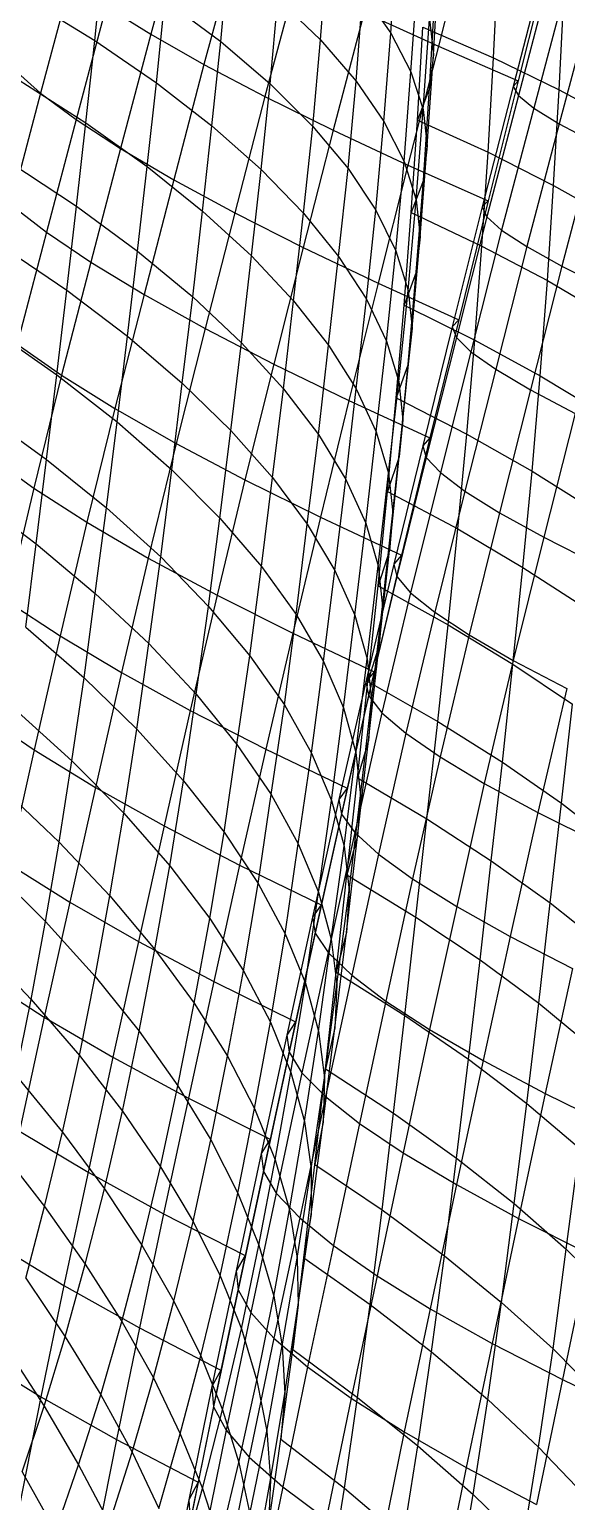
# Model space of a CAD drawing. Extents: x -429 to 429, y -1 to 209.
# Drawn here: x -412.85 to -404.63, y 119.74 to 142.26 of the extents above; entities that cross this region are included whole.
import ezdxf

# ---------------------------------------------------------------- set-up
doc = ezdxf.new("R2010")
doc.units = 0

msp = doc.modelspace()

# ---------------------------------------------------------------- linework, layer by layer
at = {"layer": 'default', "color": 5, "linetype": 'CONTINUOUS'}
for p, q in [((-410.51, 143.94, 200.705), (-410.993, 142.187, 200.576)), ((-406.119, 143.83, 196.672), (-406.588, 142.004, 196.54)), ((-409.698, 143.495, 199.5), (-410.179, 141.726, 199.368)), ((-404.903, 143.314, 195.934), (-405.366, 141.473, 195.809)), ((-404.903, 143.314, 195.934), (-405.366, 141.473, 195.809)), ((-404.967, 143.238, 194.348), (-405.444, 141.387, 194.216)), ((-404.876, 143.109, 192.767), (-405.364, 141.248, 192.627)), ((-412.223, 143.001, 203.247), (-412.678, 141.284, 203.14)), ((-408.766, 143.021, 198.396), (-409.244, 141.235, 198.263)), ((-404.631, 142.931, 191.209), (-405.127, 141.058, 191.06)), ((-411.677, 142.614, 201.874), (-412.135, 140.881, 201.763)), ((-411.677, 142.614, 201.874), (-410.993, 142.187, 200.576)), ((-404.234, 142.705, 189.688), (-404.737, 140.818, 189.532)), ((-407.726, 142.522, 197.406), (-408.198, 140.72, 197.273)), ((-407.726, 142.522, 197.406), (-406.588, 142.004, 196.54)), ((-410.993, 142.187, 200.576), (-411.453, 140.438, 200.461)), ((-410.993, 142.187, 200.576), (-410.179, 141.726, 199.368)), ((-406.588, 142.004, 196.54), (-407.054, 140.186, 196.411)), ((-406.588, 142.004, 196.54), (-405.366, 141.473, 195.809)), ((-410.179, 141.726, 199.368), (-410.639, 139.961, 199.25)), ((-410.179, 141.726, 199.368), (-409.244, 141.235, 198.263)), ((-413.076, 141.644, 204.577), (-412.678, 141.284, 203.14)), ((-405.366, 141.473, 195.809), (-405.824, 139.641, 195.685)), ((-405.366, 141.473, 195.809), (-405.824, 139.641, 195.685)), ((-405.366, 141.473, 195.809), (-405.444, 141.387, 194.216)), ((-412.678, 141.284, 203.14), (-413.131, 139.578, 203.033)), ((-412.678, 141.284, 203.14), (-412.135, 140.881, 201.763)), ((-409.244, 141.235, 198.263), (-409.703, 139.455, 198.143)), ((-409.244, 141.235, 198.263), (-408.198, 140.72, 197.273)), ((-405.444, 141.387, 194.216), (-405.916, 139.545, 194.085)), ((-405.364, 141.248, 192.627), (-405.847, 139.394, 192.489)), ((-405.444, 141.387, 194.216), (-405.364, 141.248, 192.627)), ((-405.364, 141.248, 192.627), (-405.127, 141.058, 191.06)), ((-405.127, 141.058, 191.06), (-405.62, 139.192, 190.913)), ((-405.127, 141.058, 191.06), (-404.737, 140.818, 189.532)), ((-412.135, 140.881, 201.763), (-412.59, 139.158, 201.651)), ((-412.135, 140.881, 201.763), (-411.453, 140.438, 200.461)), ((-404.737, 140.818, 189.532), (-405.236, 138.938, 189.377)), ((-404.737, 140.818, 189.532), (-404.196, 140.532, 188.059)), ((-408.198, 140.72, 197.273), (-408.656, 138.925, 197.152)), ((-408.198, 140.72, 197.273), (-407.054, 140.186, 196.411)), ((-411.453, 140.438, 200.461), (-411.909, 138.7, 200.346)), ((-411.453, 140.438, 200.461), (-410.639, 139.961, 199.25)), ((-404.196, 140.532, 188.059), (-404.7, 138.637, 187.896)), ((-407.054, 140.186, 196.411), (-407.509, 138.378, 196.289)), ((-407.054, 140.186, 196.411), (-405.824, 139.641, 195.685)), ((-410.639, 139.961, 199.25), (-411.095, 138.207, 199.132)), ((-410.639, 139.961, 199.25), (-409.703, 139.455, 198.143)), ((-413.131, 139.578, 203.033), (-412.59, 139.158, 201.651)), ((-409.703, 139.455, 198.143), (-410.158, 137.686, 198.023)), ((-409.703, 139.455, 198.143), (-408.656, 138.925, 197.152)), ((-405.916, 139.545, 194.085), (-406.375, 137.711, 193.958)), ((-405.824, 139.641, 195.685), (-406.275, 137.82, 195.564)), ((-405.824, 139.641, 195.685), (-406.275, 137.82, 195.564)), ((-405.824, 139.641, 195.685), (-405.916, 139.545, 194.085)), ((-405.916, 139.545, 194.085), (-405.847, 139.394, 192.489)), ((-405.847, 139.394, 192.489), (-406.313, 137.548, 192.356)), ((-405.847, 139.394, 192.489), (-405.62, 139.192, 190.913)), ((-412.59, 139.158, 201.651), (-413.037, 137.444, 201.545)), ((-412.59, 139.158, 201.651), (-411.909, 138.7, 200.346)), ((-405.62, 139.192, 190.913), (-406.091, 137.33, 190.775)), ((-405.62, 139.192, 190.913), (-405.236, 138.938, 189.377)), ((-408.656, 138.925, 197.152), (-409.108, 137.142, 197.032)), ((-408.656, 138.925, 197.152), (-407.509, 138.378, 196.289)), ((-405.236, 138.938, 189.377), (-405.711, 137.062, 189.233)), ((-405.236, 138.938, 189.377), (-404.7, 138.637, 187.896)), ((-411.909, 138.7, 200.346), (-412.356, 136.97, 200.236)), ((-411.909, 138.7, 200.346), (-411.095, 138.207, 199.132)), ((-404.7, 138.637, 187.896), (-405.178, 136.746, 187.747)), ((-404.7, 138.637, 187.896), (-404.017, 138.292, 186.488)), ((-407.509, 138.378, 196.289), (-407.957, 136.583, 196.17)), ((-407.509, 138.378, 196.289), (-406.275, 137.82, 195.564)), ((-411.095, 138.207, 199.132), (-411.542, 136.462, 199.019)), ((-411.095, 138.207, 199.132), (-410.158, 137.686, 198.023)), ((-410.158, 137.686, 198.023), (-410.603, 135.927, 197.908)), ((-410.158, 137.686, 198.023), (-409.108, 137.142, 197.032)), ((-406.375, 137.711, 193.958), (-406.828, 135.891, 193.835)), ((-406.275, 137.82, 195.564), (-406.719, 136.013, 195.447)), ((-406.275, 137.82, 195.564), (-406.719, 136.013, 195.447)), ((-406.275, 137.82, 195.564), (-406.375, 137.711, 193.958)), ((-406.375, 137.711, 193.958), (-406.313, 137.548, 192.356)), ((-413.037, 137.444, 201.545), (-412.356, 136.97, 200.236)), ((-406.313, 137.548, 192.356), (-406.774, 135.713, 192.227)), ((-406.313, 137.548, 192.356), (-406.091, 137.33, 190.775)), ((-406.091, 137.33, 190.775), (-406.558, 135.481, 190.639)), ((-406.091, 137.33, 190.775), (-405.711, 137.062, 189.233)), ((-412.356, 136.97, 200.236), (-412.782, 135.243, 200.137)), ((-412.356, 136.97, 200.236), (-411.542, 136.462, 199.019)), ((-409.108, 137.142, 197.032), (-409.55, 135.37, 196.917)), ((-409.108, 137.142, 197.032), (-407.957, 136.583, 196.17)), ((-405.711, 137.062, 189.233), (-406.183, 135.198, 189.091)), ((-405.711, 137.062, 189.233), (-405.178, 136.746, 187.747)), ((-405.178, 136.746, 187.747), (-405.653, 134.867, 187.599)), ((-405.178, 136.746, 187.747), (-404.496, 136.386, 186.334)), ((-407.957, 136.583, 196.17), (-408.395, 134.799, 196.055)), ((-407.957, 136.583, 196.17), (-406.719, 136.013, 195.447)), ((-411.542, 136.462, 199.019), (-411.968, 134.721, 198.918)), ((-411.542, 136.462, 199.019), (-410.603, 135.927, 197.908)), ((-404.496, 136.386, 186.334), (-404.974, 134.491, 186.181)), ((-410.603, 135.927, 197.908), (-411.029, 134.173, 197.805)), ((-410.603, 135.927, 197.908), (-409.55, 135.37, 196.917)), ((-406.828, 135.891, 193.835), (-407.27, 134.082, 193.717)), ((-406.719, 136.013, 195.447), (-407.152, 134.219, 195.335)), ((-406.719, 136.013, 195.447), (-407.152, 134.219, 195.335)), ((-406.719, 136.013, 195.447), (-406.828, 135.891, 193.835)), ((-406.828, 135.891, 193.835), (-406.774, 135.713, 192.227)), ((-413.46, 135.733, 201.449), (-412.782, 135.243, 200.137)), ((-406.774, 135.713, 192.227), (-407.225, 133.889, 192.102)), ((-406.774, 135.713, 192.227), (-406.558, 135.481, 190.639)), ((-409.55, 135.37, 196.917), (-409.976, 133.604, 196.812)), ((-409.55, 135.37, 196.917), (-408.395, 134.799, 196.055)), ((-406.558, 135.481, 190.639), (-407.016, 133.642, 190.508)), ((-406.558, 135.481, 190.639), (-406.183, 135.198, 189.091)), ((-412.782, 135.243, 200.137), (-413.188, 133.516, 200.05)), ((-412.782, 135.243, 200.137), (-411.968, 134.721, 198.918)), ((-406.183, 135.198, 189.091), (-406.645, 133.343, 188.954)), ((-406.183, 135.198, 189.091), (-405.653, 134.867, 187.599)), ((-411.968, 134.721, 198.918), (-412.377, 132.981, 198.828)), ((-411.968, 134.721, 198.918), (-411.029, 134.173, 197.805)), ((-408.395, 134.799, 196.055), (-408.819, 133.023, 195.95)), ((-408.395, 134.799, 196.055), (-407.152, 134.219, 195.335)), ((-405.653, 134.867, 187.599), (-406.118, 132.997, 187.456)), ((-405.653, 134.867, 187.599), (-404.974, 134.491, 186.181)), ((-404.974, 134.491, 186.181), (-405.441, 132.606, 186.034)), ((-404.974, 134.491, 186.181), (-404.153, 134.076, 184.853)), ((-411.029, 134.173, 197.805), (-411.439, 132.42, 197.713)), ((-411.029, 134.173, 197.805), (-409.976, 133.604, 196.812)), ((-407.27, 134.082, 193.717), (-407.697, 132.281, 193.605)), ((-407.152, 134.219, 195.335), (-407.573, 132.434, 195.228)), ((-407.152, 134.219, 195.335), (-407.573, 132.434, 195.228)), ((-407.152, 134.219, 195.335), (-407.27, 134.082, 193.717)), ((-407.27, 134.082, 193.717), (-407.225, 133.889, 192.102)), ((-407.225, 133.889, 192.102), (-407.657, 132.071, 191.986)), ((-407.225, 133.889, 192.102), (-407.016, 133.642, 190.508)), ((-409.976, 133.604, 196.812), (-410.386, 131.841, 196.717)), ((-409.976, 133.604, 196.812), (-408.819, 133.023, 195.95)), ((-407.016, 133.642, 190.508), (-407.452, 131.807, 190.387)), ((-407.016, 133.642, 190.508), (-406.645, 133.343, 188.954)), ((-413.188, 133.516, 200.05), (-412.377, 132.981, 198.828)), ((-406.645, 133.343, 188.954), (-407.085, 131.492, 188.828)), ((-406.645, 133.343, 188.954), (-406.118, 132.997, 187.456)), ((-412.377, 132.981, 198.828), (-412.775, 131.239, 198.743)), ((-412.377, 132.981, 198.828), (-411.439, 132.42, 197.713)), ((-408.819, 133.023, 195.95), (-409.23, 131.249, 195.852)), ((-408.819, 133.023, 195.95), (-407.573, 132.434, 195.228)), ((-406.118, 132.997, 187.456), (-406.56, 131.13, 187.327)), ((-406.118, 132.997, 187.456), (-405.441, 132.606, 186.034)), ((-405.441, 132.606, 186.034), (-405.885, 130.724, 185.9)), ((-405.441, 132.606, 186.034), (-404.62, 132.176, 184.702)), ((-411.439, 132.42, 197.713), (-411.839, 130.665, 197.626)), ((-411.439, 132.42, 197.713), (-410.386, 131.841, 196.717)), ((-407.697, 132.281, 193.605), (-408.11, 130.481, 193.501)), ((-407.573, 132.434, 195.228), (-407.984, 130.652, 195.128)), ((-407.573, 132.434, 195.228), (-407.984, 130.652, 195.128)), ((-407.573, 132.434, 195.228), (-407.697, 132.281, 193.605)), ((-407.697, 132.281, 193.605), (-407.657, 132.071, 191.986)), ((-407.657, 132.071, 191.986), (-408.072, 130.254, 191.877)), ((-407.657, 132.071, 191.986), (-407.452, 131.807, 190.387)), ((-404.62, 132.176, 184.702), (-405.065, 130.28, 184.565)), ((-413.585, 131.788, 199.967), (-412.775, 131.239, 198.743)), ((-410.386, 131.841, 196.717), (-410.787, 130.074, 196.628)), ((-410.386, 131.841, 196.717), (-409.23, 131.249, 195.852)), ((-407.452, 131.807, 190.387), (-407.869, 129.973, 190.274)), ((-407.452, 131.807, 190.387), (-407.085, 131.492, 188.828)), ((-407.085, 131.492, 188.828), (-407.505, 129.641, 188.712)), ((-407.085, 131.492, 188.828), (-406.56, 131.13, 187.327)), ((-412.775, 131.239, 198.743), (-413.166, 129.494, 198.663)), ((-412.775, 131.239, 198.743), (-411.839, 130.665, 197.626)), ((-409.23, 131.249, 195.852), (-409.631, 129.473, 195.76)), ((-409.23, 131.249, 195.852), (-407.984, 130.652, 195.128)), ((-406.56, 131.13, 187.327), (-406.982, 129.263, 187.208)), ((-406.56, 131.13, 187.327), (-405.885, 130.724, 185.9)), ((-411.839, 130.665, 197.626), (-412.231, 128.908, 197.543)), ((-411.839, 130.665, 197.626), (-410.787, 130.074, 196.628)), ((-407.984, 130.652, 195.128), (-408.384, 128.867, 195.033)), ((-407.984, 130.652, 195.128), (-408.384, 128.867, 195.033)), ((-407.984, 130.652, 195.128), (-408.11, 130.481, 193.501)), ((-405.885, 130.724, 185.9), (-406.308, 128.842, 185.778)), ((-405.885, 130.724, 185.9), (-405.065, 130.28, 184.565)), ((-408.11, 130.481, 193.501), (-408.513, 128.679, 193.402)), ((-408.11, 130.481, 193.501), (-408.072, 130.254, 191.877)), ((-408.072, 130.254, 191.877), (-408.477, 128.435, 191.774)), ((-408.072, 130.254, 191.877), (-407.869, 129.973, 190.274)), ((-405.065, 130.28, 184.565), (-405.49, 128.384, 184.44)), ((-405.065, 130.28, 184.565), (-404.111, 129.802, 183.336)), ((-410.787, 130.074, 196.628), (-411.18, 128.305, 196.543)), ((-410.787, 130.074, 196.628), (-409.631, 129.473, 195.76)), ((-407.869, 129.973, 190.274), (-408.277, 128.137, 190.168)), ((-407.869, 129.973, 190.274), (-407.505, 129.641, 188.712)), ((-407.505, 129.641, 188.712), (-407.914, 127.789, 188.602)), ((-407.505, 129.641, 188.712), (-406.982, 129.263, 187.208)), ((-413.166, 129.494, 198.663), (-412.231, 128.908, 197.543)), ((-409.631, 129.473, 195.76), (-410.025, 127.692, 195.673)), ((-409.631, 129.473, 195.76), (-408.384, 128.867, 195.033)), ((-406.982, 129.263, 187.208), (-407.394, 127.395, 187.095)), ((-406.982, 129.263, 187.208), (-406.308, 128.842, 185.778)), ((-412.231, 128.908, 197.543), (-412.622, 127.151, 197.46)), ((-412.231, 128.908, 197.543), (-411.18, 128.305, 196.543)), ((-408.384, 128.867, 195.033), (-408.778, 127.077, 194.943)), ((-408.384, 128.867, 195.033), (-408.778, 127.077, 194.943)), ((-408.384, 128.867, 195.033), (-408.513, 128.679, 193.402)), ((-406.308, 128.842, 185.778), (-406.722, 126.959, 185.663)), ((-406.308, 128.842, 185.778), (-405.49, 128.384, 184.44)), ((-408.513, 128.679, 193.402), (-408.909, 126.872, 193.307)), ((-408.513, 128.679, 193.402), (-408.477, 128.435, 191.774)), ((-408.477, 128.435, 191.774), (-408.875, 126.611, 191.675)), ((-408.477, 128.435, 191.774), (-408.277, 128.137, 190.168)), ((-405.49, 128.384, 184.44), (-405.905, 126.487, 184.322)), ((-405.49, 128.384, 184.44), (-404.537, 127.893, 183.208)), ((-411.18, 128.305, 196.543), (-411.571, 126.535, 196.458)), ((-411.18, 128.305, 196.543), (-410.025, 127.692, 195.673)), ((-408.277, 128.137, 190.168), (-408.677, 126.297, 190.066)), ((-408.277, 128.137, 190.168), (-407.914, 127.789, 188.602)), ((-413.556, 127.752, 198.582), (-412.622, 127.151, 197.46)), ((-407.914, 127.789, 188.602), (-408.316, 125.933, 188.498)), ((-407.914, 127.789, 188.602), (-407.394, 127.395, 187.095)), ((-404.537, 127.893, 183.208), (-404.953, 125.983, 183.088)), ((-410.025, 127.692, 195.673), (-410.414, 125.91, 195.587)), ((-410.025, 127.692, 195.673), (-408.778, 127.077, 194.943)), ((-407.394, 127.395, 187.095), (-407.798, 125.524, 186.987)), ((-407.394, 127.395, 187.095), (-406.722, 126.959, 185.663)), ((-412.622, 127.151, 197.46), (-413.001, 125.404, 197.384)), ((-412.622, 127.151, 197.46), (-411.571, 126.535, 196.458)), ((-408.778, 127.077, 194.943), (-409.166, 125.284, 194.856)), ((-408.778, 127.077, 194.943), (-409.166, 125.284, 194.856)), ((-408.778, 127.077, 194.943), (-408.909, 126.872, 193.307)), ((-408.909, 126.872, 193.307), (-409.299, 125.064, 193.216)), ((-408.909, 126.872, 193.307), (-408.875, 126.611, 191.675)), ((-406.722, 126.959, 185.663), (-407.127, 125.073, 185.552)), ((-406.722, 126.959, 185.663), (-405.905, 126.487, 184.322)), ((-408.875, 126.611, 191.675), (-409.267, 124.788, 191.581)), ((-408.875, 126.611, 191.675), (-408.677, 126.297, 190.066)), ((-411.571, 126.535, 196.458), (-411.951, 124.775, 196.38)), ((-411.571, 126.535, 196.458), (-410.414, 125.91, 195.587)), ((-405.905, 126.487, 184.322), (-406.312, 124.587, 184.209)), ((-405.905, 126.487, 184.322), (-404.953, 125.983, 183.088)), ((-408.677, 126.297, 190.066), (-409.07, 124.458, 189.968)), ((-408.677, 126.297, 190.066), (-408.316, 125.933, 188.498)), ((-410.414, 125.91, 195.587), (-410.796, 124.139, 195.506)), ((-410.414, 125.91, 195.587), (-409.166, 125.284, 194.856)), ((-408.316, 125.933, 188.498), (-408.711, 124.079, 188.397)), ((-408.316, 125.933, 188.498), (-407.798, 125.524, 186.987)), ((-404.953, 125.983, 183.088), (-405.361, 124.07, 182.972)), ((-404.953, 125.983, 183.088), (-403.877, 125.454, 181.974)), ((-407.798, 125.524, 186.987), (-408.195, 123.654, 186.883)), ((-407.798, 125.524, 186.987), (-407.127, 125.073, 185.552)), ((-413.001, 125.404, 197.384), (-411.951, 124.775, 196.38)), ((-409.166, 125.284, 194.856), (-409.547, 123.501, 194.772)), ((-409.166, 125.284, 194.856), (-409.547, 123.501, 194.772)), ((-409.166, 125.284, 194.856), (-409.299, 125.064, 193.216)), ((-409.299, 125.064, 193.216), (-409.684, 123.267, 193.128)), ((-409.299, 125.064, 193.216), (-409.267, 124.788, 191.581)), ((-407.127, 125.073, 185.552), (-407.526, 123.189, 185.446)), ((-407.127, 125.073, 185.552), (-406.312, 124.587, 184.209)), ((-409.267, 124.788, 191.581), (-409.655, 122.976, 191.488)), ((-409.267, 124.788, 191.581), (-409.07, 124.458, 189.968)), ((-411.951, 124.775, 196.38), (-412.321, 123.041, 196.306)), ((-411.951, 124.775, 196.38), (-410.796, 124.139, 195.506)), ((-406.312, 124.587, 184.209), (-406.712, 122.688, 184.1)), ((-406.312, 124.587, 184.209), (-405.361, 124.07, 182.972)), ((-409.07, 124.458, 189.968), (-409.462, 122.631, 189.872)), ((-409.07, 124.458, 189.968), (-408.711, 124.079, 188.397)), ((-410.796, 124.139, 195.506), (-411.166, 122.394, 195.429)), ((-410.796, 124.139, 195.506), (-409.547, 123.501, 194.772)), ((-408.711, 124.079, 188.397), (-409.106, 122.237, 188.296)), ((-408.711, 124.079, 188.397), (-408.195, 123.654, 186.883)), ((-405.361, 124.07, 182.972), (-405.763, 122.158, 182.861)), ((-405.361, 124.07, 182.972), (-404.286, 123.528, 181.856)), ((-413.37, 123.681, 197.313), (-412.321, 123.041, 196.306)), ((-409.547, 123.501, 194.772), (-409.917, 121.747, 194.692)), ((-409.547, 123.501, 194.772), (-409.917, 121.747, 194.692)), ((-409.547, 123.501, 194.772), (-409.684, 123.267, 193.128)), ((-408.195, 123.654, 186.883), (-408.592, 121.797, 186.78)), ((-408.195, 123.654, 186.883), (-407.526, 123.189, 185.446)), ((-404.286, 123.528, 181.856), (-404.688, 121.603, 181.742)), ((-409.684, 123.267, 193.128), (-410.056, 121.496, 193.045)), ((-409.684, 123.267, 193.128), (-409.655, 122.976, 191.488)), ((-412.321, 123.041, 196.306), (-412.673, 121.341, 196.239)), ((-412.321, 123.041, 196.306), (-411.166, 122.394, 195.429)), ((-407.526, 123.189, 185.446), (-407.924, 121.317, 185.339)), ((-407.526, 123.189, 185.446), (-406.712, 122.688, 184.1)), ((-409.655, 122.976, 191.488), (-410.029, 121.189, 191.402)), ((-409.655, 122.976, 191.488), (-409.462, 122.631, 189.872)), ((-409.462, 122.631, 189.872), (-409.838, 120.828, 189.782)), ((-409.462, 122.631, 189.872), (-409.106, 122.237, 188.296)), ((-406.712, 122.688, 184.1), (-407.112, 120.802, 183.99)), ((-406.712, 122.688, 184.1), (-405.763, 122.158, 182.861)), ((-411.166, 122.394, 195.429), (-411.518, 120.686, 195.36)), ((-411.166, 122.394, 195.429), (-409.917, 121.747, 194.692)), ((-409.106, 122.237, 188.296), (-409.484, 120.417, 188.204)), ((-409.106, 122.237, 188.296), (-408.592, 121.797, 186.78)), ((-405.763, 122.158, 182.861), (-406.162, 120.258, 182.749)), ((-405.763, 122.158, 182.861), (-404.688, 121.603, 181.742)), ((-413.722, 121.991, 197.248), (-412.673, 121.341, 196.239)), ((-409.917, 121.747, 194.692), (-410.268, 120.034, 194.62)), ((-409.917, 121.747, 194.692), (-410.268, 120.034, 194.62)), ((-409.917, 121.747, 194.692), (-410.056, 121.496, 193.045)), ((-408.592, 121.797, 186.78), (-408.971, 119.963, 186.685)), ((-408.592, 121.797, 186.78), (-407.924, 121.317, 185.339)), ((-410.056, 121.496, 193.045), (-410.409, 119.763, 192.969)), ((-410.056, 121.496, 193.045), (-410.029, 121.189, 191.402)), ((-404.688, 121.603, 181.742), (-405.088, 119.691, 181.628)), ((-404.688, 121.603, 181.742), (-403.501, 121.032, 180.756)), ((-412.673, 121.341, 196.239), (-413.003, 119.678, 196.182)), ((-412.673, 121.341, 196.239), (-411.518, 120.686, 195.36)), ((-410.029, 121.189, 191.402), (-410.386, 119.437, 191.323)), ((-410.029, 121.189, 191.402), (-409.838, 120.828, 189.782)), ((-407.924, 121.317, 185.339), (-408.306, 119.468, 185.242)), ((-407.924, 121.317, 185.339), (-407.112, 120.802, 183.99)), ((-409.838, 120.828, 189.782), (-410.197, 119.059, 189.701)), ((-409.838, 120.828, 189.782), (-409.484, 120.417, 188.204)), ((-407.112, 120.802, 183.99), (-407.494, 118.939, 183.891)), ((-407.112, 120.802, 183.99), (-406.162, 120.258, 182.749)), ((-411.518, 120.686, 195.36), (-411.847, 119.019, 195.301)), ((-411.518, 120.686, 195.36), (-410.268, 120.034, 194.62)), ((-409.484, 120.417, 188.204), (-409.845, 118.631, 188.12)), ((-409.484, 120.417, 188.204), (-408.971, 119.963, 186.685)), ((-406.162, 120.258, 182.749), (-406.546, 118.382, 182.647)), ((-406.162, 120.258, 182.749), (-405.088, 119.691, 181.628)), ((-410.268, 120.034, 194.62), (-410.595, 118.363, 194.559)), ((-410.268, 120.034, 194.62), (-410.595, 118.363, 194.559)), ((-410.268, 120.034, 194.62), (-410.409, 119.763, 192.969)), ((-408.971, 119.963, 186.685), (-409.334, 118.161, 186.599)), ((-408.971, 119.963, 186.685), (-408.306, 119.468, 185.242)), ((-410.409, 119.763, 192.969), (-410.74, 118.071, 192.904)), ((-410.409, 119.763, 192.969), (-410.386, 119.437, 191.323))]:
    msp.add_line(p, q, dxfattribs=at)
at = {"layer": 'default', "color": 3, "linetype": 'CONTINUOUS'}
for p, q in [((-407.316, 142.205, 236.246), (-407.223, 143.559, 236.18)), ((-411.849, 142.093, 242.221), (-411.722, 143.343, 242.175)), ((-409.92, 142.076, 240.491), (-409.803, 143.359, 240.44)), ((-408.391, 142.1, 238.479), (-408.287, 143.42, 238.42)), ((-406.663, 141.878, 232.684), (-406.583, 143.28, 232.612)), ((-405.744, 141.825, 229.493), (-405.671, 143.276, 229.416)), ((-407.849, 141.472, 237.414), (-407.744, 142.809, 237.355)), ((-407.744, 142.809, 237.355), (-407.316, 142.205, 236.246)), ((-407.008, 141.612, 235.102), (-406.913, 142.981, 235.036)), ((-404.74, 141.337, 228.655), (-404.667, 142.807, 228.578)), ((-412.875, 142.724, 242.945), (-411.849, 142.093, 242.221)), ((-410.906, 141.444, 241.415), (-410.775, 142.716, 241.371)), ((-410.775, 142.716, 241.371), (-409.92, 142.076, 240.491)), ((-409.163, 141.428, 239.541), (-409.044, 142.731, 239.49)), ((-409.044, 142.731, 239.49), (-408.391, 142.1, 238.479)), ((-406.723, 141.361, 231.498), (-406.642, 142.774, 231.425)), ((-406.821, 141.036, 233.934), (-406.726, 142.419, 233.867)), ((-406.726, 142.419, 233.867), (-406.663, 141.878, 232.684)), ((-407.422, 140.851, 236.306), (-407.316, 142.205, 236.246)), ((-407.316, 142.205, 236.246), (-407.008, 141.612, 235.102)), ((-406.908, 140.874, 230.317), (-406.825, 142.297, 230.246)), ((-406.908, 140.874, 230.317), (-406.825, 142.297, 230.246)), ((-406.825, 142.297, 230.246), (-405.744, 141.825, 229.493)), ((-411.985, 140.831, 242.265), (-411.849, 142.093, 242.221)), ((-411.849, 142.093, 242.221), (-410.906, 141.444, 241.415)), ((-410.055, 140.784, 240.534), (-409.92, 142.076, 240.491)), ((-409.92, 142.076, 240.491), (-409.163, 141.428, 239.541)), ((-408.511, 140.778, 238.531), (-408.391, 142.1, 238.479)), ((-408.391, 142.1, 238.479), (-407.849, 141.472, 237.414)), ((-406.758, 140.482, 232.752), (-406.663, 141.878, 232.684)), ((-406.663, 141.878, 232.684), (-406.723, 141.361, 231.498)), ((-405.827, 140.382, 229.564), (-405.744, 141.825, 229.493)), ((-405.744, 141.825, 229.493), (-404.74, 141.337, 228.655)), ((-413.007, 141.483, 242.992), (-411.985, 140.831, 242.265)), ((-407.971, 140.132, 237.468), (-407.849, 141.472, 237.414)), ((-407.849, 141.472, 237.414), (-407.422, 140.851, 236.306)), ((-407.114, 140.243, 235.164), (-407.008, 141.612, 235.102)), ((-407.008, 141.612, 235.102), (-406.821, 141.036, 233.934)), ((-411.047, 140.162, 241.456), (-410.906, 141.444, 241.415)), ((-410.906, 141.444, 241.415), (-410.055, 140.784, 240.534)), ((-409.302, 140.117, 239.585), (-409.163, 141.428, 239.541)), ((-409.163, 141.428, 239.541), (-408.511, 140.778, 238.531)), ((-406.723, 141.361, 231.498), (-406.908, 140.874, 230.317)), ((-406.818, 139.955, 231.565), (-406.723, 141.361, 231.498)), ((-404.824, 139.875, 228.727), (-404.74, 141.337, 228.655)), ((-404.74, 141.337, 228.655), (-403.821, 140.838, 227.74)), ((-406.928, 139.654, 233.996), (-406.821, 141.036, 233.934)), ((-406.821, 141.036, 233.934), (-406.758, 140.482, 232.752)), ((-412.128, 139.557, 242.307), (-411.985, 140.831, 242.265)), ((-411.985, 140.831, 242.265), (-411.047, 140.162, 241.456)), ((-410.2, 139.483, 240.574), (-410.055, 140.784, 240.534)), ((-410.055, 140.784, 240.534), (-409.302, 140.117, 239.585)), ((-408.653, 139.449, 238.575), (-408.511, 140.778, 238.531)), ((-408.511, 140.778, 238.531), (-407.971, 140.132, 237.468)), ((-407.545, 139.495, 236.361), (-407.422, 140.851, 236.306)), ((-407.422, 140.851, 236.306), (-407.114, 140.243, 235.164)), ((-407.003, 139.458, 230.384), (-406.908, 140.874, 230.317)), ((-407.003, 139.458, 230.384), (-406.908, 140.874, 230.317)), ((-406.908, 140.874, 230.317), (-405.827, 140.382, 229.564)), ((-406.865, 139.087, 232.814), (-406.758, 140.482, 232.752)), ((-406.758, 140.482, 232.752), (-406.818, 139.955, 231.565)), ((-405.923, 138.945, 229.631), (-405.827, 140.382, 229.564)), ((-405.827, 140.382, 229.564), (-404.824, 139.875, 228.727)), ((-413.147, 140.229, 243.037), (-412.128, 139.557, 242.307)), ((-411.194, 138.869, 241.497), (-411.047, 140.162, 241.456)), ((-411.047, 140.162, 241.456), (-410.2, 139.483, 240.574)), ((-409.451, 138.797, 239.625), (-409.302, 140.117, 239.585)), ((-409.302, 140.117, 239.585), (-408.653, 139.449, 238.575)), ((-408.115, 138.786, 237.513), (-407.971, 140.132, 237.468)), ((-407.971, 140.132, 237.468), (-407.545, 139.495, 236.361)), ((-407.238, 138.872, 235.219), (-407.114, 140.243, 235.164)), ((-407.114, 140.243, 235.164), (-406.928, 139.654, 233.996)), ((-406.818, 139.955, 231.565), (-407.003, 139.458, 230.384)), ((-406.926, 138.549, 231.627), (-406.818, 139.955, 231.565)), ((-404.92, 138.418, 228.794), (-404.824, 139.875, 228.727)), ((-404.824, 139.875, 228.727), (-403.905, 139.356, 227.813)), ((-407.052, 138.268, 234.053), (-406.928, 139.654, 233.996)), ((-406.928, 139.654, 233.996), (-406.865, 139.087, 232.814)), ((-412.279, 138.272, 242.347), (-412.128, 139.557, 242.307)), ((-412.128, 139.557, 242.307), (-411.194, 138.869, 241.497)), ((-410.35, 138.171, 240.614), (-410.2, 139.483, 240.574)), ((-410.2, 139.483, 240.574), (-409.451, 138.797, 239.625)), ((-408.806, 138.111, 238.616), (-408.653, 139.449, 238.575)), ((-408.653, 139.449, 238.575), (-408.115, 138.786, 237.513)), ((-407.69, 138.132, 236.408), (-407.545, 139.495, 236.361)), ((-407.545, 139.495, 236.361), (-407.238, 138.872, 235.219)), ((-407.111, 138.043, 230.445), (-407.003, 139.458, 230.384)), ((-407.111, 138.043, 230.445), (-407.003, 139.458, 230.384)), ((-407.003, 139.458, 230.384), (-405.923, 138.945, 229.631)), ((-406.989, 137.689, 232.871), (-406.865, 139.087, 232.814)), ((-406.865, 139.087, 232.814), (-406.926, 138.549, 231.627)), ((-413.293, 138.962, 243.081), (-412.279, 138.272, 242.347)), ((-411.349, 137.566, 241.535), (-411.194, 138.869, 241.497)), ((-411.194, 138.869, 241.497), (-410.35, 138.171, 240.614)), ((-409.604, 137.467, 239.665), (-409.451, 138.797, 239.625)), ((-409.451, 138.797, 239.625), (-408.806, 138.111, 238.616)), ((-408.269, 137.43, 237.555), (-408.115, 138.786, 237.513)), ((-408.115, 138.786, 237.513), (-407.69, 138.132, 236.408)), ((-407.383, 137.494, 235.268), (-407.238, 138.872, 235.219)), ((-407.238, 138.872, 235.219), (-407.052, 138.268, 234.053)), ((-406.031, 137.509, 229.692), (-405.923, 138.945, 229.631)), ((-405.923, 138.945, 229.631), (-404.92, 138.418, 228.794)), ((-406.926, 138.549, 231.627), (-407.111, 138.043, 230.445)), ((-407.049, 137.139, 231.683), (-406.926, 138.549, 231.627)), ((-405.029, 136.962, 228.855), (-404.92, 138.418, 228.794)), ((-404.92, 138.418, 228.794), (-404.001, 137.88, 227.88)), ((-412.432, 136.978, 242.387), (-412.279, 138.272, 242.347)), ((-412.279, 138.272, 242.347), (-411.349, 137.566, 241.535)), ((-410.51, 136.849, 240.651), (-410.35, 138.171, 240.614)), ((-410.35, 138.171, 240.614), (-409.604, 137.467, 239.665)), ((-408.961, 136.763, 238.657), (-408.806, 138.111, 238.616)), ((-408.806, 138.111, 238.616), (-408.269, 137.43, 237.555)), ((-407.846, 136.76, 236.452), (-407.69, 138.132, 236.408)), ((-407.69, 138.132, 236.408), (-407.383, 137.494, 235.268)), ((-407.196, 136.875, 234.103), (-407.052, 138.268, 234.053)), ((-407.052, 138.268, 234.053), (-406.989, 137.689, 232.871)), ((-407.232, 136.623, 230.5), (-407.111, 138.043, 230.445)), ((-407.232, 136.623, 230.5), (-407.111, 138.043, 230.445)), ((-407.111, 138.043, 230.445), (-406.031, 137.509, 229.692)), ((-413.441, 137.685, 243.125), (-412.432, 136.978, 242.387)), ((-407.131, 136.283, 232.922), (-406.989, 137.689, 232.871)), ((-406.989, 137.689, 232.871), (-407.049, 137.139, 231.683)), ((-411.506, 136.255, 241.573), (-411.349, 137.566, 241.535)), ((-411.349, 137.566, 241.535), (-410.51, 136.849, 240.651)), ((-409.767, 136.127, 239.701), (-409.604, 137.467, 239.665)), ((-409.604, 137.467, 239.665), (-408.961, 136.763, 238.657)), ((-408.426, 136.064, 237.597), (-408.269, 137.43, 237.555)), ((-408.269, 137.43, 237.555), (-407.846, 136.76, 236.452)), ((-407.539, 136.106, 235.313), (-407.383, 137.494, 235.268)), ((-407.383, 137.494, 235.268), (-407.196, 136.875, 234.103)), ((-406.152, 136.069, 229.748), (-406.031, 137.509, 229.692)), ((-406.031, 137.509, 229.692), (-405.029, 136.962, 228.855)), ((-412.586, 135.682, 242.426), (-412.432, 136.978, 242.387)), ((-412.432, 136.978, 242.387), (-411.506, 136.255, 241.573)), ((-407.049, 137.139, 231.683), (-407.232, 136.623, 230.5)), ((-407.188, 135.72, 231.735), (-407.049, 137.139, 231.683)), ((-405.151, 135.502, 228.911), (-405.029, 136.962, 228.855)), ((-405.029, 136.962, 228.855), (-404.111, 136.405, 227.941)), ((-410.671, 135.521, 240.687), (-410.51, 136.849, 240.651)), ((-410.51, 136.849, 240.651), (-409.767, 136.127, 239.701)), ((-409.128, 135.406, 238.693), (-408.961, 136.763, 238.657)), ((-408.961, 136.763, 238.657), (-408.426, 136.064, 237.597)), ((-408.004, 135.377, 236.495), (-407.846, 136.76, 236.452)), ((-407.846, 136.76, 236.452), (-407.539, 136.106, 235.313)), ((-407.351, 135.472, 234.15), (-407.196, 136.875, 234.103)), ((-407.196, 136.875, 234.103), (-407.131, 136.283, 232.922)), ((-407.366, 135.192, 230.552), (-407.232, 136.623, 230.5)), ((-407.366, 135.192, 230.552), (-407.232, 136.623, 230.5)), ((-407.232, 136.623, 230.5), (-406.152, 136.069, 229.748)), ((-413.589, 136.406, 243.169), (-412.586, 135.682, 242.426)), ((-407.284, 134.865, 232.97), (-407.131, 136.283, 232.922)), ((-407.131, 136.283, 232.922), (-407.188, 135.72, 231.735)), ((-411.668, 134.941, 241.608), (-411.506, 136.255, 241.573)), ((-411.506, 136.255, 241.573), (-410.671, 135.521, 240.687)), ((-409.933, 134.782, 239.737), (-409.767, 136.127, 239.701)), ((-409.767, 136.127, 239.701), (-409.128, 135.406, 238.693)), ((-408.596, 134.69, 237.635), (-408.426, 136.064, 237.597)), ((-408.426, 136.064, 237.597), (-408.004, 135.377, 236.495)), ((-407.698, 134.706, 235.358), (-407.539, 136.106, 235.313)), ((-407.539, 136.106, 235.313), (-407.351, 135.472, 234.15)), ((-406.291, 134.618, 229.796), (-406.152, 136.069, 229.748)), ((-406.152, 136.069, 229.748), (-405.151, 135.502, 228.911)), ((-412.747, 134.391, 242.461), (-412.586, 135.682, 242.426)), ((-412.586, 135.682, 242.426), (-411.668, 134.941, 241.608)), ((-407.188, 135.72, 231.735), (-407.366, 135.192, 230.552)), ((-407.337, 134.288, 231.784), (-407.188, 135.72, 231.735)), ((-410.839, 134.19, 240.721), (-410.671, 135.521, 240.687)), ((-410.671, 135.521, 240.687), (-409.933, 134.782, 239.737)), ((-409.297, 134.043, 238.73), (-409.128, 135.406, 238.693)), ((-409.128, 135.406, 238.693), (-408.596, 134.69, 237.635)), ((-408.175, 133.985, 236.534), (-408.004, 135.377, 236.495)), ((-408.004, 135.377, 236.495), (-407.698, 134.706, 235.358)), ((-407.51, 134.056, 234.195), (-407.351, 135.472, 234.15)), ((-407.351, 135.472, 234.15), (-407.284, 134.865, 232.97)), ((-405.293, 134.031, 228.958), (-405.151, 135.502, 228.911)), ((-405.151, 135.502, 228.911), (-404.233, 134.926, 227.998)), ((-407.511, 133.747, 230.6), (-407.366, 135.192, 230.552)), ((-407.511, 133.747, 230.6), (-407.366, 135.192, 230.552)), ((-407.366, 135.192, 230.552), (-406.291, 134.618, 229.796)), ((-413.736, 135.135, 243.213), (-412.747, 134.391, 242.461)), ((-411.841, 133.633, 241.636), (-411.668, 134.941, 241.608)), ((-411.668, 134.941, 241.608), (-410.839, 134.19, 240.721)), ((-410.106, 133.434, 239.771), (-409.933, 134.782, 239.737)), ((-409.933, 134.782, 239.737), (-409.297, 134.043, 238.73)), ((-407.869, 133.297, 235.399), (-407.698, 134.706, 235.358)), ((-407.698, 134.706, 235.358), (-407.51, 134.056, 234.195)), ((-407.442, 133.433, 233.016), (-407.284, 134.865, 232.97)), ((-407.284, 134.865, 232.97), (-407.337, 134.288, 231.784)), ((-408.767, 133.31, 237.673), (-408.596, 134.69, 237.635)), ((-408.596, 134.69, 237.635), (-408.175, 133.985, 236.534)), ((-406.44, 133.153, 229.841), (-406.291, 134.618, 229.796)), ((-406.291, 134.618, 229.796), (-405.293, 134.031, 228.958)), ((-412.907, 133.118, 242.495), (-412.747, 134.391, 242.461)), ((-412.747, 134.391, 242.461), (-411.841, 133.633, 241.636)), ((-407.337, 134.288, 231.784), (-407.511, 133.747, 230.6)), ((-407.494, 132.842, 231.83), (-407.337, 134.288, 231.784)), ((-411.023, 132.865, 240.745), (-410.839, 134.19, 240.721)), ((-410.839, 134.19, 240.721), (-410.106, 133.434, 239.771)), ((-409.473, 132.678, 238.764), (-409.297, 134.043, 238.73)), ((-409.297, 134.043, 238.73), (-408.767, 133.31, 237.673)), ((-407.681, 132.631, 234.238), (-407.51, 134.056, 234.195)), ((-407.51, 134.056, 234.195), (-407.442, 133.433, 233.016)), ((-405.446, 132.548, 229), (-405.293, 134.031, 228.958)), ((-405.293, 134.031, 228.958), (-404.379, 133.437, 228.043)), ((-408.348, 132.588, 236.573), (-408.175, 133.985, 236.534)), ((-408.175, 133.985, 236.534), (-407.869, 133.297, 235.399)), ((-412.012, 132.341, 241.665), (-411.841, 133.633, 241.636)), ((-411.841, 133.633, 241.636), (-411.023, 132.865, 240.745)), ((-407.666, 132.287, 230.646), (-407.511, 133.747, 230.6)), ((-407.666, 132.287, 230.646), (-407.511, 133.747, 230.6)), ((-407.511, 133.747, 230.6), (-406.44, 133.153, 229.841)), ((-410.298, 132.093, 239.793), (-410.106, 133.434, 239.771)), ((-410.106, 133.434, 239.771), (-409.473, 132.678, 238.764)), ((-407.61, 131.992, 233.06), (-407.442, 133.433, 233.016)), ((-407.442, 133.433, 233.016), (-407.494, 132.842, 231.83)), ((-412.907, 133.118, 242.495), (-412.012, 132.341, 241.665)), ((-408.946, 131.928, 237.708), (-408.767, 133.31, 237.673)), ((-408.767, 133.31, 237.673), (-408.348, 132.588, 236.573)), ((-408.043, 131.882, 235.44), (-407.869, 133.297, 235.399)), ((-407.869, 133.297, 235.399), (-407.681, 132.631, 234.238)), ((-406.598, 131.675, 229.882), (-406.44, 133.153, 229.841)), ((-406.44, 133.153, 229.841), (-405.446, 132.548, 229)), ((-411.204, 131.556, 240.771), (-411.023, 132.865, 240.745)), ((-411.023, 132.865, 240.745), (-410.298, 132.093, 239.793)), ((-409.673, 131.321, 238.787), (-409.473, 132.678, 238.764)), ((-409.473, 132.678, 238.764), (-408.946, 131.928, 237.708)), ((-407.494, 132.842, 231.83), (-407.666, 132.287, 230.646)), ((-407.659, 131.384, 231.874), (-407.494, 132.842, 231.83)), ((-408.529, 131.189, 236.61), (-408.348, 132.588, 236.573)), ((-408.348, 132.588, 236.573), (-408.043, 131.882, 235.44)), ((-407.853, 131.198, 234.28), (-407.681, 132.631, 234.238)), ((-407.681, 132.631, 234.238), (-407.61, 131.992, 233.06)), ((-405.608, 131.052, 229.039), (-405.446, 132.548, 229)), ((-405.446, 132.548, 229), (-404.536, 131.936, 228.084)), ((-412.198, 131.072, 241.684), (-412.012, 132.341, 241.665)), ((-412.012, 132.341, 241.665), (-411.204, 131.556, 240.771)), ((-407.827, 130.812, 230.69), (-407.666, 132.287, 230.646)), ((-407.827, 130.812, 230.69), (-407.666, 132.287, 230.646)), ((-407.666, 132.287, 230.646), (-406.598, 131.675, 229.882)), ((-410.488, 130.766, 239.818), (-410.298, 132.093, 239.793)), ((-410.298, 132.093, 239.793), (-409.673, 131.321, 238.787)), ((-407.781, 130.541, 233.104), (-407.61, 131.992, 233.06)), ((-407.61, 131.992, 233.06), (-407.659, 131.384, 231.874)), ((-413.076, 131.867, 242.523), (-412.198, 131.072, 241.684)), ((-409.15, 130.555, 237.734), (-408.946, 131.928, 237.708)), ((-408.946, 131.928, 237.708), (-408.529, 131.189, 236.61)), ((-408.223, 130.466, 235.479), (-408.043, 131.882, 235.44)), ((-408.043, 131.882, 235.44), (-407.853, 131.198, 234.28)), ((-404.703, 130.422, 228.122), (-404.536, 131.936, 228.084)), ((-411.404, 130.268, 240.785), (-411.204, 131.556, 240.771)), ((-411.204, 131.556, 240.771), (-410.488, 130.766, 239.818)), ((-406.764, 130.183, 229.922), (-406.598, 131.675, 229.882)), ((-406.598, 131.675, 229.882), (-405.608, 131.052, 229.039)), ((-409.868, 129.978, 238.812), (-409.673, 131.321, 238.787)), ((-409.673, 131.321, 238.787), (-409.15, 130.555, 237.734)), ((-407.659, 131.384, 231.874), (-407.827, 130.812, 230.69)), ((-407.827, 129.915, 231.918), (-407.659, 131.384, 231.874)), ((-408.733, 129.799, 236.639), (-408.529, 131.189, 236.61)), ((-408.529, 131.189, 236.61), (-408.223, 130.466, 235.479)), ((-408.032, 129.765, 234.322), (-407.853, 131.198, 234.28)), ((-407.853, 131.198, 234.28), (-407.781, 130.541, 233.104)), ((-412.395, 129.827, 241.697), (-412.198, 131.072, 241.684)), ((-412.198, 131.072, 241.684), (-411.404, 130.268, 240.785)), ((-405.778, 129.543, 229.076), (-405.608, 131.052, 229.039)), ((-405.608, 131.052, 229.039), (-404.703, 130.422, 228.122)), ((-413.254, 130.643, 242.545), (-412.395, 129.827, 241.697)), ((-410.7, 129.462, 239.83), (-410.488, 130.766, 239.818)), ((-410.488, 130.766, 239.818), (-409.868, 129.978, 238.812)), ((-407.99, 129.326, 230.733), (-407.827, 130.812, 230.69)), ((-407.99, 129.326, 230.733), (-407.827, 130.812, 230.69)), ((-407.827, 130.812, 230.69), (-406.764, 130.183, 229.922)), ((-409.349, 129.195, 237.76), (-409.15, 130.555, 237.734)), ((-409.15, 130.555, 237.734), (-408.733, 129.799, 236.639)), ((-408.426, 129.059, 235.512), (-408.223, 130.466, 235.479)), ((-408.223, 130.466, 235.479), (-408.032, 129.765, 234.322)), ((-407.956, 129.089, 233.147), (-407.781, 130.541, 233.104)), ((-407.781, 130.541, 233.104), (-407.827, 129.915, 231.918)), ((-404.876, 128.897, 228.157), (-404.703, 130.422, 228.122)), ((-404.703, 130.422, 228.122), (-403.887, 129.789, 227.136)), ((-411.618, 129.007, 240.791), (-411.404, 130.268, 240.785)), ((-411.404, 130.268, 240.785), (-410.7, 129.462, 239.83)), ((-410.088, 128.658, 238.824), (-409.868, 129.978, 238.812)), ((-409.868, 129.978, 238.812), (-409.349, 129.195, 237.76)), ((-406.931, 128.681, 229.962), (-406.764, 130.183, 229.922)), ((-406.764, 130.183, 229.922), (-405.778, 129.543, 229.076)), ((-412.604, 128.61, 241.703), (-412.395, 129.827, 241.697)), ((-412.395, 129.827, 241.697), (-411.618, 129.007, 240.791)), ((-408.933, 128.424, 236.668), (-408.733, 129.799, 236.639)), ((-408.733, 129.799, 236.639), (-408.426, 129.059, 235.512)), ((-408.229, 128.341, 234.358), (-408.032, 129.765, 234.322)), ((-408.032, 129.765, 234.322), (-407.956, 129.089, 233.147)), ((-407.997, 128.445, 231.963), (-407.827, 129.915, 231.918)), ((-407.827, 129.915, 231.918), (-407.99, 129.326, 230.733)), ((-405.95, 128.025, 229.114), (-405.778, 129.543, 229.076)), ((-405.778, 129.543, 229.076), (-404.876, 128.897, 228.157)), ((-413.441, 129.444, 242.562), (-412.604, 128.61, 241.703)), ((-410.927, 128.184, 239.834), (-410.7, 129.462, 239.83)), ((-410.7, 129.462, 239.83), (-410.088, 128.658, 238.824)), ((-408.153, 127.837, 230.777), (-407.99, 129.326, 230.733)), ((-408.153, 127.837, 230.777), (-407.99, 129.326, 230.733)), ((-407.99, 129.326, 230.733), (-406.931, 128.681, 229.962)), ((-409.574, 127.86, 237.775), (-409.349, 129.195, 237.76)), ((-409.349, 129.195, 237.76), (-408.933, 128.424, 236.668)), ((-408.145, 127.647, 233.187), (-407.956, 129.089, 233.147)), ((-407.956, 129.089, 233.147), (-407.997, 128.445, 231.963)), ((-411.845, 127.771, 240.791), (-411.618, 129.007, 240.791)), ((-411.618, 129.007, 240.791), (-410.927, 128.184, 239.834)), ((-408.624, 127.668, 235.544), (-408.426, 129.059, 235.512)), ((-408.426, 129.059, 235.512), (-408.229, 128.341, 234.358)), ((-405.051, 127.363, 228.193), (-404.876, 128.897, 228.157)), ((-404.876, 128.897, 228.157), (-404.063, 128.247, 227.171)), ((-412.824, 127.42, 241.703), (-412.604, 128.61, 241.703)), ((-412.604, 128.61, 241.703), (-411.845, 127.771, 240.791)), ((-410.325, 127.365, 238.829), (-410.088, 128.658, 238.824)), ((-410.088, 128.658, 238.824), (-409.574, 127.86, 237.775)), ((-407.101, 127.176, 230.001), (-406.931, 128.681, 229.962)), ((-406.931, 128.681, 229.962), (-405.95, 128.025, 229.114)), ((-409.159, 127.074, 236.687), (-408.933, 128.424, 236.668)), ((-408.933, 128.424, 236.668), (-408.624, 127.668, 235.544)), ((-408.174, 126.984, 232.005), (-407.997, 128.445, 231.963)), ((-407.997, 128.445, 231.963), (-408.153, 127.837, 230.777)), ((-413.637, 128.274, 242.573), (-412.824, 127.42, 241.703)), ((-411.168, 126.933, 239.83), (-410.927, 128.184, 239.834)), ((-410.927, 128.184, 239.834), (-410.325, 127.365, 238.829)), ((-408.423, 126.933, 234.394), (-408.229, 128.341, 234.358)), ((-408.229, 128.341, 234.358), (-408.145, 127.647, 233.187)), ((-406.125, 126.505, 229.149), (-405.95, 128.025, 229.114)), ((-405.95, 128.025, 229.114), (-405.051, 127.363, 228.193)), ((-412.085, 126.564, 240.784), (-411.845, 127.771, 240.791)), ((-411.845, 127.771, 240.791), (-411.168, 126.933, 239.83)), ((-409.815, 126.552, 237.781), (-409.574, 127.86, 237.775)), ((-409.574, 127.86, 237.775), (-409.159, 127.074, 236.687)), ((-408.316, 126.356, 230.821), (-408.153, 127.837, 230.777)), ((-408.316, 126.356, 230.821), (-408.153, 127.837, 230.777)), ((-408.153, 127.837, 230.777), (-407.101, 127.176, 230.001)), ((-408.847, 126.303, 235.567), (-408.624, 127.668, 235.544)), ((-408.624, 127.668, 235.544), (-408.423, 126.933, 234.394)), ((-408.332, 126.223, 233.226), (-408.145, 127.647, 233.187)), ((-408.145, 127.647, 233.187), (-408.174, 126.984, 232.005)), ((-413.06, 126.262, 241.694), (-412.824, 127.42, 241.703)), ((-412.824, 127.42, 241.703), (-412.085, 126.564, 240.784)), ((-410.577, 126.098, 238.825), (-410.325, 127.365, 238.829)), ((-410.325, 127.365, 238.829), (-409.815, 126.552, 237.781)), ((-405.232, 125.826, 228.226), (-405.051, 127.363, 228.193)), ((-405.051, 127.363, 228.193), (-404.242, 126.697, 227.206)), ((-409.401, 125.751, 236.698), (-409.159, 127.074, 236.687)), ((-409.159, 127.074, 236.687), (-408.847, 126.303, 235.567)), ((-407.276, 125.679, 230.035), (-407.101, 127.176, 230.001)), ((-407.101, 127.176, 230.001), (-406.125, 126.505, 229.149)), ((-411.423, 125.71, 239.819), (-411.168, 126.933, 239.83)), ((-411.168, 126.933, 239.83), (-410.577, 126.098, 238.825)), ((-408.638, 125.552, 234.422), (-408.423, 126.933, 234.394)), ((-408.423, 126.933, 234.394), (-408.332, 126.223, 233.226)), ((-408.351, 125.542, 232.046), (-408.174, 126.984, 232.005)), ((-408.174, 126.984, 232.005), (-408.316, 126.356, 230.821)), ((-412.343, 125.39, 240.767), (-412.085, 126.564, 240.784)), ((-412.085, 126.564, 240.784), (-411.423, 125.71, 239.819)), ((-410.073, 125.272, 237.78), (-409.815, 126.552, 237.781)), ((-409.815, 126.552, 237.781), (-409.401, 125.751, 236.698)), ((-406.311, 124.991, 229.176), (-406.125, 126.505, 229.149)), ((-406.125, 126.505, 229.149), (-405.232, 125.826, 228.226)), ((-413.06, 126.262, 241.694), (-412.343, 125.39, 240.767)), ((-409.085, 124.966, 235.583), (-408.847, 126.303, 235.567)), ((-408.847, 126.303, 235.567), (-408.638, 125.552, 234.422)), ((-408.535, 124.826, 233.258), (-408.332, 126.223, 233.226)), ((-408.48, 124.896, 230.863), (-408.316, 126.356, 230.821)), ((-408.48, 124.896, 230.863), (-408.316, 126.356, 230.821)), ((-408.332, 126.223, 233.226), (-408.351, 125.542, 232.046)), ((-408.316, 126.356, 230.821), (-407.276, 125.679, 230.035)), ((-410.842, 124.861, 238.814), (-410.577, 126.098, 238.825)), ((-410.577, 126.098, 238.825), (-410.073, 125.272, 237.78)), ((-411.699, 124.521, 239.798), (-411.423, 125.71, 239.819)), ((-411.423, 125.71, 239.819), (-410.842, 124.861, 238.814)), ((-409.659, 124.457, 236.7), (-409.401, 125.751, 236.698)), ((-409.401, 125.751, 236.698), (-409.085, 124.966, 235.583)), ((-405.427, 124.297, 228.249), (-405.232, 125.826, 228.226)), ((-405.232, 125.826, 228.226), (-404.427, 125.144, 227.238)), ((-408.867, 124.201, 234.444), (-408.638, 125.552, 234.422)), ((-408.638, 125.552, 234.422), (-408.535, 124.826, 233.258)), ((-408.538, 124.129, 232.083), (-408.351, 125.542, 232.046)), ((-408.351, 125.542, 232.046), (-408.48, 124.896, 230.863)), ((-407.45, 124.201, 230.069), (-407.276, 125.679, 230.035)), ((-407.276, 125.679, 230.035), (-406.311, 124.991, 229.176)), ((-412.619, 124.253, 240.741), (-412.343, 125.39, 240.767)), ((-412.343, 125.39, 240.767), (-411.699, 124.521, 239.798)), ((-410.344, 124.021, 237.771), (-410.073, 125.272, 237.78)), ((-410.073, 125.272, 237.78), (-409.659, 124.457, 236.7)), ((-413.311, 125.141, 241.678), (-412.619, 124.253, 240.741)), ((-404.631, 123.6, 227.258), (-404.427, 125.144, 227.238)), ((-411.13, 123.659, 238.792), (-410.842, 124.861, 238.814)), ((-410.842, 124.861, 238.814), (-410.344, 124.021, 237.771)), ((-409.338, 123.658, 235.591), (-409.085, 124.966, 235.583)), ((-409.085, 124.966, 235.583), (-408.867, 124.201, 234.444)), ((-408.75, 123.459, 233.285), (-408.535, 124.826, 233.258)), ((-408.646, 123.464, 230.902), (-408.48, 124.896, 230.863)), ((-408.646, 123.464, 230.902), (-408.48, 124.896, 230.863)), ((-408.535, 124.826, 233.258), (-408.538, 124.129, 232.083)), ((-408.48, 124.896, 230.863), (-407.45, 124.201, 230.069)), ((-406.495, 123.496, 229.203), (-406.311, 124.991, 229.176)), ((-406.311, 124.991, 229.176), (-405.427, 124.297, 228.249)), ((-411.994, 123.37, 239.767), (-411.699, 124.521, 239.798)), ((-411.699, 124.521, 239.798), (-411.13, 123.659, 238.792)), ((-409.931, 123.193, 236.695), (-409.659, 124.457, 236.7)), ((-409.659, 124.457, 236.7), (-409.338, 123.658, 235.591)), ((-412.906, 123.156, 240.709), (-412.619, 124.253, 240.741)), ((-412.619, 124.253, 240.741), (-411.994, 123.37, 239.767)), ((-409.11, 122.879, 234.457), (-408.867, 124.201, 234.444)), ((-408.867, 124.201, 234.444), (-408.75, 123.459, 233.285)), ((-408.734, 122.745, 232.114), (-408.538, 124.129, 232.083)), ((-408.538, 124.129, 232.083), (-408.646, 123.464, 230.902)), ((-407.633, 122.75, 230.095), (-407.45, 124.201, 230.069)), ((-407.45, 124.201, 230.069), (-406.495, 123.496, 229.203)), ((-405.621, 122.785, 228.272), (-405.427, 124.297, 228.249)), ((-405.427, 124.297, 228.249), (-404.631, 123.6, 227.258)), ((-410.638, 122.805, 237.751), (-410.344, 124.021, 237.771)), ((-410.344, 124.021, 237.771), (-409.931, 123.193, 236.695)), ((-411.437, 122.494, 238.759), (-411.13, 123.659, 238.792)), ((-411.13, 123.659, 238.792), (-410.638, 122.805, 237.751)), ((-409.605, 122.381, 235.591), (-409.338, 123.658, 235.591)), ((-409.338, 123.658, 235.591), (-409.11, 122.879, 234.457)), ((-408.978, 122.122, 233.305), (-408.75, 123.459, 233.285)), ((-408.818, 122.063, 230.936), (-408.646, 123.464, 230.902)), ((-408.818, 122.063, 230.936), (-408.646, 123.464, 230.902)), ((-408.75, 123.459, 233.285), (-408.734, 122.745, 232.114)), ((-408.646, 123.464, 230.902), (-407.633, 122.75, 230.095)), ((-406.694, 122.028, 229.22), (-406.495, 123.496, 229.203)), ((-406.495, 123.496, 229.203), (-405.621, 122.785, 228.272)), ((-404.831, 122.073, 227.28), (-404.631, 123.6, 227.258)), ((-404.631, 123.6, 227.258), (-403.925, 122.904, 226.211)), ((-412.3, 122.259, 239.73), (-411.994, 123.37, 239.767)), ((-411.994, 123.37, 239.767), (-411.437, 122.494, 238.759)), ((-412.906, 123.156, 240.709), (-412.3, 122.259, 239.73)), ((-410.226, 121.965, 236.679), (-409.931, 123.193, 236.695)), ((-409.931, 123.193, 236.695), (-409.605, 122.381, 235.591)), ((-410.952, 121.629, 237.72), (-410.638, 122.805, 237.751)), ((-410.638, 122.805, 237.751), (-410.226, 121.965, 236.679)), ((-409.367, 121.588, 234.464), (-409.11, 122.879, 234.457)), ((-409.11, 122.879, 234.457), (-408.978, 122.122, 233.305)), ((-405.833, 121.301, 228.283), (-405.621, 122.785, 228.272)), ((-405.621, 122.785, 228.272), (-404.831, 122.073, 227.28)), ((-408.94, 121.393, 232.138), (-408.734, 122.745, 232.114)), ((-408.734, 122.745, 232.114), (-408.818, 122.063, 230.936)), ((-407.825, 121.33, 230.114), (-407.633, 122.75, 230.095)), ((-407.633, 122.75, 230.095), (-406.694, 122.028, 229.22)), ((-411.757, 121.371, 238.72), (-411.437, 122.494, 238.759)), ((-411.437, 122.494, 238.759), (-410.952, 121.629, 237.72)), ((-409.893, 121.14, 235.581), (-409.605, 122.381, 235.591)), ((-409.605, 122.381, 235.591), (-409.367, 121.588, 234.464)), ((-413.211, 122.105, 240.667), (-412.625, 121.197, 239.682)), ((-412.625, 121.197, 239.682), (-412.3, 122.259, 239.73)), ((-412.3, 122.259, 239.73), (-411.757, 121.371, 238.72)), ((-409.217, 120.817, 233.317), (-408.978, 122.122, 233.305)), ((-408.978, 122.122, 233.305), (-408.94, 121.393, 232.138)), ((-410.54, 120.776, 236.653), (-410.226, 121.965, 236.679)), ((-410.226, 121.965, 236.679), (-409.893, 121.14, 235.581)), ((-408.998, 120.693, 230.964), (-408.818, 122.063, 230.936)), ((-408.998, 120.693, 230.964), (-408.818, 122.063, 230.936)), ((-408.818, 122.063, 230.936), (-407.825, 121.33, 230.114)), ((-406.904, 120.589, 229.23), (-406.694, 122.028, 229.22)), ((-406.694, 122.028, 229.22), (-405.833, 121.301, 228.283)), ((-405.054, 120.572, 227.289), (-404.831, 122.073, 227.28)), ((-404.831, 122.073, 227.28), (-404.131, 121.362, 226.233)), ((-411.278, 120.494, 237.682), (-410.952, 121.629, 237.72)), ((-410.952, 121.629, 237.72), (-410.54, 120.776, 236.653)), ((-409.643, 120.333, 234.46), (-409.367, 121.588, 234.464)), ((-409.367, 121.588, 234.464), (-409.217, 120.817, 233.317)), ((-412.963, 120.19, 239.626), (-412.625, 121.197, 239.682)), ((-412.625, 121.197, 239.682), (-412.096, 120.298, 238.67)), ((-412.096, 120.298, 238.67), (-411.757, 121.371, 238.72)), ((-411.757, 121.371, 238.72), (-411.278, 120.494, 237.682)), ((-409.158, 120.071, 232.156), (-408.94, 121.393, 232.138)), ((-408.94, 121.393, 232.138), (-408.998, 120.693, 230.964)), ((-408.028, 119.94, 230.127), (-407.825, 121.33, 230.114)), ((-407.825, 121.33, 230.114), (-406.904, 120.589, 229.23)), ((-406.057, 119.845, 228.286), (-405.833, 121.301, 228.283)), ((-405.833, 121.301, 228.283), (-405.054, 120.572, 227.289)), ((-410.201, 119.938, 235.561), (-409.893, 121.14, 235.581)), ((-409.893, 121.14, 235.581), (-409.643, 120.333, 234.46)), ((-410.866, 119.629, 236.618), (-410.54, 120.776, 236.653)), ((-410.54, 120.776, 236.653), (-410.201, 119.938, 235.561)), ((-409.474, 119.548, 233.321), (-409.217, 120.817, 233.317)), ((-409.217, 120.817, 233.317), (-409.158, 120.071, 232.156)), ((-409.188, 119.355, 230.986), (-408.998, 120.693, 230.964)), ((-409.188, 119.355, 230.986), (-408.998, 120.693, 230.964)), ((-408.998, 120.693, 230.964), (-408.028, 119.94, 230.127)), ((-407.126, 119.181, 229.231), (-406.904, 120.589, 229.23)), ((-406.904, 120.589, 229.23), (-406.057, 119.845, 228.286)), ((-405.291, 119.102, 227.288), (-405.054, 120.572, 227.289)), ((-405.054, 120.572, 227.289), (-404.361, 119.846, 226.241)), ((-412.448, 119.28, 238.611), (-412.096, 120.298, 238.67)), ((-412.096, 120.298, 238.67), (-411.625, 119.409, 237.633)), ((-411.625, 119.409, 237.633), (-411.278, 120.494, 237.682)), ((-411.278, 120.494, 237.682), (-410.866, 119.629, 236.618)), ((-409.936, 119.118, 234.447), (-409.643, 120.333, 234.46)), ((-409.643, 120.333, 234.46), (-409.474, 119.548, 233.321)), ((-412.963, 120.19, 239.626), (-412.448, 119.28, 238.611)), ((-409.389, 118.787, 232.166), (-409.158, 120.071, 232.156)), ((-409.158, 120.071, 232.156), (-409.188, 119.355, 230.986)), ((-410.52, 118.779, 235.532), (-410.201, 119.938, 235.561)), ((-410.201, 119.938, 235.561), (-409.936, 119.118, 234.447)), ((-408.242, 118.582, 230.133), (-408.028, 119.94, 230.127)), ((-408.028, 119.94, 230.127), (-407.126, 119.181, 229.231)), ((-406.297, 118.421, 228.28), (-406.057, 119.845, 228.286)), ((-406.057, 119.845, 228.286), (-405.291, 119.102, 227.288))]:
    msp.add_line(p, q, dxfattribs=at)

doc.saveas('drawing.dxf')
